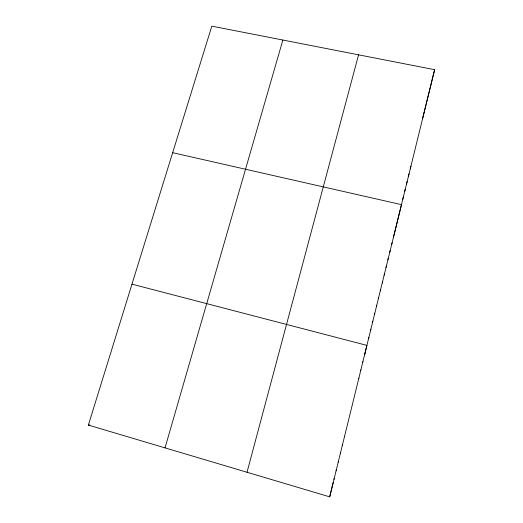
<?xml version="1.0" encoding="UTF-8"?>
<svg xmlns="http://www.w3.org/2000/svg" width="523" height="523" viewBox="0 0 523 523"><rect width="100%" height="100%" fill="white"/><g stroke="black" fill="none" stroke-linecap="round" stroke-linejoin="round"><path stroke-width="0.78" d="M344.5 436.6L344.585 436.234M342.415 445.099L342.526 444.628M340.316 453.631L340.453 453.062M338.211 462.208L338.374 461.528M329.699 496.85L434.626 69.69L211.815 26.15L88.374 425.081L329.699 496.85L333.216 482.441M333.975 479.454L334.19 478.558M336.099 470.811L336.289 470.027M422.564 118.714L425.892 105.188M426.068 104.456L434.626 69.69M376.462 306.465L376.756 305.269M378.39 298.626L378.704 297.345M380.306 290.821L380.646 289.448M382.215 283.048L382.575 281.583M384.117 275.301L384.503 273.751M386.013 267.593L386.419 265.952M387.903 259.905L388.328 258.179M389.779 252.256L390.223 250.445M391.655 244.633L392.119 242.737M393.518 237.037L401.474 204.65L172.662 152.683M402.788 199.289L403.377 196.89M404.665 191.653L405.279 189.169M406.534 184.044L407.169 181.474M408.398 176.46L409.051 173.813M410.254 168.909L410.921 166.183M364.557 354.856L366.904 345.389L131.979 284.152M368.689 338.126L368.892 337.302M370.644 330.163L370.872 329.248M372.592 322.227L372.84 321.22M374.533 314.33L374.801 313.231M362.772 362.204L362.903 361.668M364.753 354.143L364.91 353.515M360.785 370.297L360.896 369.859M358.791 378.423L358.876 378.083M247.019 472.262L358.575 54.823M165.026 447.878L282.865 40.029M88.374 425.081L89.91 424.977"/></g></svg>
